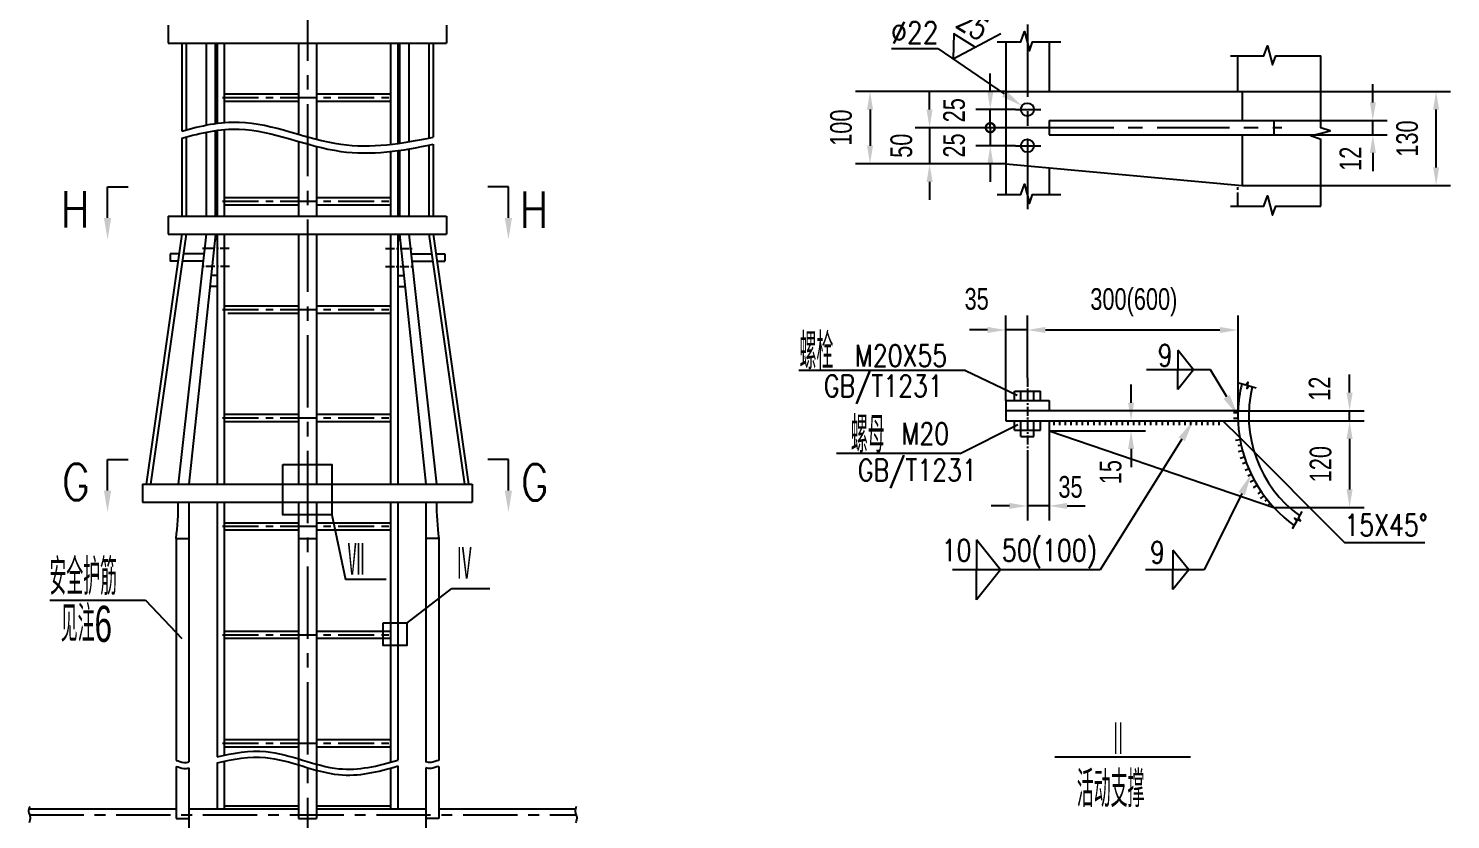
# Model space of a CAD drawing. Extents: x 148 to 221443, y -36682 to 6758.
# Drawn here: x 36685 to 40620, y -8660 to -6471 of the extents above; entities that cross this region are included whole.
import ezdxf
from ezdxf.enums import TextEntityAlignment as Align

# ---------------------------------------------------------------- set-up
doc = ezdxf.new("R2010")
doc.units = 0
doc.header["$LTSCALE"] = 10
doc.header["$MEASUREMENT"] = 0
doc.linetypes.add('CENTERX2', pattern=[4, 2.5, -0.5, 0.5, -0.5])
doc.linetypes.add('PHANTOM', pattern=[2.5, 1.25, -0.25, 0.25, -0.25, 0.25, -0.25])
for name, color, linetype in [('2', 4, 'Continuous'), ('CENTER', 1, 'CENTERX2'), ('DIM', 4, 'Continuous'), ('MAIN', 6, 'Continuous'), ('RED', 7, 'Continuous'), ('WHITE', 7, 'Continuous')]:
    doc.layers.add(name, color=color, linetype=linetype)
doc.styles.add('HZ', font='ROMS.SHX', dxfattribs={"width": 0.75, "bigfont": 'GBCBIG.SHX'})
doc.styles.get("Standard").update_dxf_attribs({"font": 'wison_e.shx', "width": 0.75, "bigfont": 'wison_c.shx'})
doc.styles.add('XW', font='ROMANS.shx', dxfattribs={"width": 0.85})
doc.dimstyles.new('DIM1', dxfattribs={"dimscale": 20, "dimtxt": 3, "dimasz": 2.5, "dimexe": 2, "dimexo": 0, "dimgap": 1, "dimtad": 0, "dimdec": 0, "dimzin": 0, "dimdsep": 46, "dimtxsty": 'Standard', "dimcen": 2, "dimclrd": 3, "dimclre": 3, "dimclrt": 3, "dimadec": 0, "dimazin": 0, "dimtfac": 0.666667, "dimtdec": 0, "dimtofl": 0, "dimtmove": 2, "dimatfit": 1, "dimfxl": 2, "dimtvp": 1.333333, "dimtolj": 1, "dimtzin": 0, "dimarcsym": 0})
doc.dimstyles.new('ISO-25', dxfattribs={"dimtxt": 2.5, "dimasz": 2.5, "dimexe": 1.25, "dimexo": 0.625, "dimtad": 1, "dimtxsty": 'Standard', "dimcen": 2.5, "dimadec": 0, "dimazin": 0, "dimtfac": 1, "dimtmove": 0, "dimatfit": 3, "dimfxl": 1, "dimarcsym": 0})

# ---------------------------------------------------------------- blocks, each defined once
blk = doc.blocks.new('_DotSmall')
at = {"layer": 'WHITE', "color": 0, "const_width": 0.5}
blk.add_lwpolyline([(-0.0625, 0, 1), (0.0625, 0, 1)], format="xyb", close=True, dxfattribs=at)
blk = doc.blocks.new('*D103')
at = {"layer": 'Defpoints', "color": 0}
for p in [(40175.1, 11906.8), (40105.2, 11856.8), (40246.8, 11856.8)]:
    blk.add_point(p, dxfattribs=at)
at = {"layer": 'DIM', "color": 3, "lineweight": -2}
for p, q in [((40105.2, 11956.8), (40105.2, 12006.8)), ((40175.1, 11906.8), (40065.2, 11906.8)), ((40246.8, 11856.8), (40065.2, 11856.8)), ((40105.2, 11856.8), (40105.2, 11806.8))]:
    blk.add_line(p, q, dxfattribs=at)
at = {"layer": 'DIM', "color": 3}
blk.add_solid([(40096.9, 11956.8), (40113.5, 11956.8), (40105.2, 11906.8)], dxfattribs=at)
at = {"layer": 'DIM', "color": 3, "lineweight": -2, "xscale": 50, "yscale": 50, "zscale": 50, "rotation": 90}
blk.add_blockref('_DotSmall', (40105.2, 11856.8), dxfattribs=at)
at = {"layer": 'DIM', "color": 3, "insert": (40005.2, 11905.1), "char_height": 60, "attachment_point": 5, "rotation": 90}
blk.add_mtext('\\A1;25', dxfattribs=at)
blk = doc.blocks.new('*D104')
at = {"layer": 'Defpoints', "color": 0}
for p in [(40246.8, 11856.8), (40105.2, 11806.8), (40175.1, 11806.8)]:
    blk.add_point(p, dxfattribs=at)
at = {"layer": 'DIM', "color": 3, "lineweight": -2}
for p, q in [((40105.2, 11856.8), (40105.2, 11906.8)), ((40246.8, 11856.8), (40065.2, 11856.8)), ((40175.1, 11806.8), (40065.2, 11806.8)), ((40105.2, 11756.8), (40105.2, 11706.8))]:
    blk.add_line(p, q, dxfattribs=at)
at = {"layer": 'DIM', "color": 3}
blk.add_solid([(40113.5, 11756.8), (40096.9, 11756.8), (40105.2, 11806.8)], dxfattribs=at)
at = {"layer": 'DIM', "color": 3, "insert": (40005.2, 11807.5), "char_height": 60, "attachment_point": 5, "rotation": 90}
blk.add_mtext('\\A1;25', dxfattribs=at)
blk = doc.blocks.new('_None')
blk = doc.blocks.new('*D105')
at = {"layer": 'Defpoints', "color": 0}
for p in [(40147.9, 11956.8), (39772.4, 11756.8), (40147.9, 11756.8)]:
    blk.add_point(p, dxfattribs=at)
at = {"layer": 'DIM', "color": 3, "lineweight": -2}
for p, q in [((40147.9, 11956.8), (39732.4, 11956.8)), ((39772.4, 11906.8), (39772.4, 11806.8)), ((40147.9, 11756.8), (39732.4, 11756.8))]:
    blk.add_line(p, q, dxfattribs=at)
at = {"layer": 'DIM', "color": 3}
for points in [[(39780.7, 11906.8), (39764, 11906.8), (39772.4, 11956.8)], [(39764, 11806.8), (39780.7, 11806.8), (39772.4, 11756.8)]]:
    blk.add_solid(points, dxfattribs=at)
at = {"layer": 'DIM', "color": 3, "insert": (39692.4, 11856.8), "char_height": 60, "attachment_point": 5, "rotation": 90}
blk.add_mtext('\\A1;100', dxfattribs=at)
blk = doc.blocks.new('*D106')
at = {"layer": 'Defpoints', "color": 0}
for p in [(40246.8, 11856.8), (39937.2, 11756.8), (40147.9, 11756.8)]:
    blk.add_point(p, dxfattribs=at)
at = {"layer": 'DIM', "color": 3, "lineweight": -2}
for p, q in [((39937.2, 11906.8), (39937.2, 11956.8)), ((40246.8, 11856.8), (39897.2, 11856.8)), ((39937.2, 11856.8), (39937.2, 11756.8)), ((40147.9, 11756.8), (39897.2, 11756.8)), ((39937.2, 11706.8), (39937.2, 11656.8))]:
    blk.add_line(p, q, dxfattribs=at)
at = {"layer": 'DIM', "color": 3}
for points in [[(39928.8, 11906.8), (39945.5, 11906.8), (39937.2, 11856.8)], [(39945.5, 11706.8), (39928.8, 11706.8), (39937.2, 11756.8)]]:
    blk.add_solid(points, dxfattribs=at)
at = {"layer": 'DIM', "color": 3, "insert": (39859.2, 11806.8), "char_height": 60, "attachment_point": 5, "rotation": 90}
blk.add_mtext('\\A1;50', dxfattribs=at)
blk = doc.blocks.new('*D107')
at = {"layer": 'Defpoints', "color": 0}
for p in [(40890.1, 11876.9), (41163.8, 11876.9), (40890.1, 11836.8)]:
    blk.add_point(p, dxfattribs=at)
at = {"layer": 'DIM', "color": 3, "lineweight": -2}
for p, q in [((41163.8, 11926.9), (41163.8, 11976.9)), ((40890.1, 11876.9), (41203.8, 11876.9)), ((40890.1, 11836.8), (41203.8, 11836.8)), ((41163.8, 11786.8), (41163.8, 11736.8))]:
    blk.add_line(p, q, dxfattribs=at)
at = {"layer": 'DIM', "color": 3}
for points in [[(41155.5, 11926.9), (41172.2, 11926.9), (41163.8, 11876.9)], [(41172.2, 11786.8), (41155.5, 11786.8), (41163.8, 11836.8)]]:
    blk.add_solid(points, dxfattribs=at)
at = {"layer": 'DIM', "color": 3, "insert": (41101.6, 11770.7), "char_height": 60, "attachment_point": 5, "rotation": 90}
blk.add_mtext('\\A1;12', dxfattribs=at)
blk = doc.blocks.new('*D108')
at = {"layer": 'Defpoints', "color": 0}
for p in [(40802.2, 11956.8), (41338.9, 11956.8), (40802.2, 11696.8)]:
    blk.add_point(p, dxfattribs=at)
at = {"layer": 'DIM', "color": 3, "lineweight": -2}
for p, q in [((40802.2, 11956.8), (41378.9, 11956.8)), ((41338.9, 11746.8), (41338.9, 11906.8)), ((40802.2, 11696.8), (41378.9, 11696.8))]:
    blk.add_line(p, q, dxfattribs=at)
at = {"layer": 'DIM', "color": 3}
for points in [[(41347.2, 11906.8), (41330.6, 11906.8), (41338.9, 11956.8)], [(41330.6, 11746.8), (41347.2, 11746.8), (41338.9, 11696.8)]]:
    blk.add_solid(points, dxfattribs=at)
at = {"layer": 'DIM', "color": 3, "insert": (41258.9, 11826.8), "char_height": 60, "attachment_point": 5, "rotation": 90}
blk.add_mtext('\\A1;130', dxfattribs=at)
blk = doc.blocks.new('*D109')
at = {"layer": 'Defpoints', "color": 0}
for p in [(40207.9, 11296.8), (40207.9, 11164.4), (40147.9, 11101.5)]:
    blk.add_point(p, dxfattribs=at)
at = {"layer": 'DIM', "color": 3, "lineweight": -2}
for p, q in [((40147.9, 11101.5), (40147.9, 11336.8)), ((40207.9, 11164.4), (40207.9, 11336.8)), ((40097.9, 11296.8), (40047.9, 11296.8)), ((40257.9, 11296.8), (40307.9, 11296.8))]:
    blk.add_line(p, q, dxfattribs=at)
at = {"layer": 'DIM', "color": 3}
for points in [[(40097.9, 11288.5), (40097.9, 11305.2), (40147.9, 11296.8)], [(40257.9, 11305.2), (40257.9, 11288.5), (40207.9, 11296.8)]]:
    blk.add_solid(points, dxfattribs=at)
at = {"layer": 'DIM', "color": 3, "insert": (40067.5, 11382.6), "char_height": 60, "attachment_point": 5}
blk.add_mtext('\\A1;35', dxfattribs=at)
blk = doc.blocks.new('*D110')
at = {"layer": 'Defpoints', "color": 0}
for p in [(40790.7, 11296.8), (40207.9, 11164.4), (40790.7, 11073.5)]:
    blk.add_point(p, dxfattribs=at)
at = {"layer": 'DIM', "color": 3, "lineweight": -2}
for p, q in [((40207.9, 11164.4), (40207.9, 11336.8)), ((40790.7, 11073.5), (40790.7, 11336.8)), ((40257.9, 11296.8), (40740.7, 11296.8))]:
    blk.add_line(p, q, dxfattribs=at)
at = {"layer": 'DIM', "color": 3}
for points in [[(40257.9, 11305.2), (40257.9, 11288.5), (40207.9, 11296.8)], [(40740.7, 11288.5), (40740.7, 11305.2), (40790.7, 11296.8)]]:
    blk.add_solid(points, dxfattribs=at)
at = {"layer": 'DIM', "color": 3, "insert": (40502.4, 11373.5), "char_height": 60, "attachment_point": 5}
blk.add_mtext('\\A1;300(600)', dxfattribs=at)
blk = doc.blocks.new('*D111')
at = {"layer": 'Defpoints', "color": 0}
for p in [(40448.1, 11045.5), (40494.8, 11045.5), (40267.9, 11017.5)]:
    blk.add_point(p, dxfattribs=at)
at = {"layer": 'DIM', "color": 3, "lineweight": -2}
for p, q in [((40494.8, 11095.5), (40494.8, 11145.5)), ((40448.1, 11045.5), (40534.8, 11045.5)), ((40267.9, 11017.5), (40534.8, 11017.5)), ((40494.8, 10967.5), (40494.8, 10917.5))]:
    blk.add_line(p, q, dxfattribs=at)
at = {"layer": 'DIM', "color": 3}
for points in [[(40486.4, 11095.5), (40503.1, 11095.5), (40494.8, 11045.5)], [(40503.1, 10967.5), (40486.4, 10967.5), (40494.8, 11017.5)]]:
    blk.add_solid(points, dxfattribs=at)
at = {"layer": 'DIM', "color": 3, "insert": (40438.4, 10903.4), "char_height": 60, "attachment_point": 5, "rotation": 90}
blk.add_mtext('\\A1;15', dxfattribs=at)
blk = doc.blocks.new('*D112')
at = {"layer": 'Defpoints', "color": 0}
for p in [(40790.7, 11073.5), (40790.7, 11045.5), (41099.5, 11045.5)]:
    blk.add_point(p, dxfattribs=at)
at = {"layer": 'DIM', "color": 3, "lineweight": -2}
for p, q in [((41099.5, 11123.5), (41099.5, 11173.5)), ((40790.7, 11073.5), (41139.5, 11073.5)), ((40790.7, 11045.5), (41139.5, 11045.5)), ((41099.5, 10995.5), (41099.5, 10945.5))]:
    blk.add_line(p, q, dxfattribs=at)
at = {"layer": 'DIM', "color": 3}
for points in [[(41091.1, 11123.5), (41107.8, 11123.5), (41099.5, 11073.5)], [(41107.8, 10995.5), (41091.1, 10995.5), (41099.5, 11045.5)]]:
    blk.add_solid(points, dxfattribs=at)
at = {"layer": 'DIM', "color": 3, "insert": (41016.5, 11134.2), "char_height": 60, "attachment_point": 5, "rotation": 90}
blk.add_mtext('\\A1;12', dxfattribs=at)
blk = doc.blocks.new('*D113')
at = {"layer": 'Defpoints', "color": 0}
for p in [(40790.7, 11045.5), (40890.1, 10805.5), (41099.5, 10805.5)]:
    blk.add_point(p, dxfattribs=at)
at = {"layer": 'DIM', "color": 3, "lineweight": -2}
for p, q in [((40790.7, 11045.5), (41139.5, 11045.5)), ((41099.5, 10995.5), (41099.5, 10855.5)), ((40890.1, 10805.5), (41139.5, 10805.5))]:
    blk.add_line(p, q, dxfattribs=at)
at = {"layer": 'DIM', "color": 3}
for points in [[(41107.8, 10995.5), (41091.1, 10995.5), (41099.5, 11045.5)], [(41091.1, 10855.5), (41107.8, 10855.5), (41099.5, 10805.5)]]:
    blk.add_solid(points, dxfattribs=at)
at = {"layer": 'DIM', "color": 3, "insert": (41019.5, 10925.5), "char_height": 60, "attachment_point": 5, "rotation": 90}
blk.add_mtext('\\A1;120', dxfattribs=at)
blk = doc.blocks.new('*D148')
at = {"layer": 'Defpoints', "color": 0}
for p in [(40267.9, 11017.5), (40207.9, 10963.3), (40267.9, 10809.8)]:
    blk.add_point(p, dxfattribs=at)
at = {"layer": 'WHITE', "color": 3, "linetype": 'Continuous', "lineweight": -2}
for p, q in [((40267.9, 11017.5), (40267.9, 10769.8)), ((40207.9, 10963.3), (40207.9, 10769.8)), ((40157.9, 10809.8), (40107.9, 10809.8)), ((40317.9, 10809.8), (40367.9, 10809.8))]:
    blk.add_line(p, q, dxfattribs=at)
at = {"layer": 'WHITE', "color": 3}
for points in [[(40157.9, 10801.5), (40157.9, 10818.2), (40207.9, 10809.8)], [(40317.9, 10818.2), (40317.9, 10801.5), (40267.9, 10809.8)]]:
    blk.add_solid(points, dxfattribs=at)
at = {"layer": 'WHITE', "color": 3, "insert": (40327.1, 10862.2), "char_height": 60, "attachment_point": 5}
blk.add_mtext('\\A1;35', dxfattribs=at)
blk = doc.blocks.new('*D186')
at = {"layer": 'Defpoints', "color": 0}
for p in [(37887.7, 9945.1), (38215.4, 9945.1), (38215.4, 9815.7)]:
    blk.add_point(p, dxfattribs=at)
at = {"layer": 'WHITE', "color": 0, "linetype": 'Continuous', "lineweight": -2}
for p, q in [((37887.7, 9944.5), (37887.7, 9814.4)), ((38215.4, 9944.5), (38215.4, 9814.4)), ((37890.2, 9815.7), (38212.9, 9815.7))]:
    blk.add_line(p, q, dxfattribs=at)
at = {"layer": 'WHITE', "color": 0}
for points in [[(37890.2, 9816.1), (37890.2, 9815.3), (37887.7, 9815.7)], [(38212.9, 9815.3), (38212.9, 9816.1), (38215.4, 9815.7)]]:
    blk.add_solid(points, dxfattribs=at)
at = {"layer": 'WHITE', "color": 0, "insert": (38092.6, 9862.9), "char_height": 2.5, "attachment_point": 5}
blk.add_mtext('350', dxfattribs=at)
blk = doc.blocks.new('*D187')
at = {"layer": 'Defpoints', "color": 0}
for p in [(38215.4, 9945.1), (38543.1, 9945.1), (38215.4, 9815.7)]:
    blk.add_point(p, dxfattribs=at)
at = {"layer": 'WHITE', "color": 0, "linetype": 'Continuous', "lineweight": -2}
for p, q in [((38215.4, 9944.5), (38215.4, 9814.4)), ((38543.1, 9944.5), (38543.1, 9814.4)), ((38540.6, 9815.7), (38217.9, 9815.7))]:
    blk.add_line(p, q, dxfattribs=at)
at = {"layer": 'WHITE', "color": 0}
for points in [[(38217.9, 9816.1), (38217.9, 9815.3), (38215.4, 9815.7)], [(38540.6, 9815.3), (38540.6, 9816.1), (38543.1, 9815.7)]]:
    blk.add_solid(points, dxfattribs=at)
at = {"layer": 'WHITE', "color": 0, "insert": (38380.1, 9862.9), "char_height": 2.5, "attachment_point": 5}
blk.add_mtext('350', dxfattribs=at)

msp = doc.modelspace()

# ---------------------------------------------------------------- linework, layer by layer
at = {"color": 3}
for p, q in [((39072.7643, -6526.0782), (39201.4786, -6526.0782)), ((39201.4786, -6526.0782), (39384.7675, -6651.2933)), ((36903.688, -6995.1826), (36903.688, -6909.3283)), ((38012.9618, -6995.1826), (38012.9618, -6909.3283)), ((37071.7102, -6990.0687), (37071.7102, -7040.0687)), ((37101.345, -7094.6117), (37076.7102, -7094.609)), ((37076.7102, -7094.609), (37076.7102, -7114.6523)), ((37098.489, -7114.6523), (37076.7102, -7114.6523)), ((39278.0648, -7417.4805), (38816.4041, -7417.4805)), ((39278.0648, -7417.4805), (39421.0504, -7485.6087)), ((39956.2368, -7415.6278), (39778.7647, -7415.6278)), ((40000.7304, -7490.7063), (39956.2368, -7415.6278)), ((39263.4415, -7647.2878), (39422.5093, -7566.5921)), ((39876.3088, -7607.5318), (39650.9995, -7968.9889)), ((40036.7231, -7603.316), (40326.9586, -7893.5515)), ((36903.688, -7749.7774), (36903.688, -7663.9231)), ((38012.9618, -7749.7774), (38012.9618, -7663.9231)), ((39263.4415, -7647.2878), (38920.6477, -7647.2878)), ((40042.1316, -7758.2325), (39938.5281, -7968.9889)), ((37524.4782, -7817.2179), (37562.4724, -7995.8632)), ((40326.9586, -7893.5515), (40548.6604, -7893.5515)), ((39650.9995, -7968.9889), (39242.3194, -7968.9889)), ((39938.5281, -7968.9889), (39775.6528, -7968.9889)), ((37674.4174, -7995.8632), (37562.4724, -7995.8632)), ((37731.8415, -8116.5428), (37856.1401, -8020.5326)), ((37856.1401, -8020.5326), (37961.5085, -8020.5326)), ((36744.2975, -8053.0035), (37008.3354, -8053.0035)), ((37008.3354, -8053.0035), (37109.0875, -8159.6516)), ((39525.1122, -8486.859), (39900.2513, -8486.859))]:
    msp.add_line(p, q, dxfattribs=at)
at = {"color": 7}
for p, q in [((36903.688, -6909.3283), (36960.8124, -6909.3283)), ((38012.9618, -6909.3283), (37955.8374, -6909.3283)), ((36903.688, -7663.9231), (36960.8124, -7663.9231)), ((38012.9618, -7663.9231), (37955.8374, -7663.9231))]:
    msp.add_line(p, q, dxfattribs=at)
at = {"linetype": 'Continuous'}
for p, q in [((39909.1365, -7415.6278), (39865.4017, -7361.0134)), ((39865.4017, -7361.0134), (39865.4017, -7415.6278)), ((39909.1365, -7415.6278), (39865.4017, -7470.2423)), ((39865.4017, -7470.2423), (39865.4017, -7415.6278)), ((39375.0376, -7968.9889), (39308.5412, -7885.9505)), ((39308.5412, -7885.9505), (39308.5412, -7968.9889)), ((39852.0182, -7914.3745), (39852.0182, -7968.9889)), ((39895.7529, -7968.9889), (39852.0182, -7914.3745)), ((39375.0376, -7968.9889), (39308.5412, -8052.0273)), ((39308.5412, -8052.0273), (39308.5412, -7968.9889)), ((39895.7529, -7968.9889), (39852.0182, -8023.6033)), ((39852.0182, -8023.6033), (39852.0182, -7968.9889))]:
    msp.add_line(p, q, dxfattribs=at)
at = {"color": 3}
msp.add_lwpolyline([(39304.5936, -6522.2163), (39245.8491, -6485.4864), (39243.4123, -6554.7255), (39375.9718, -6484.2889)], dxfattribs=at)
for points in [[(37388.9421, -7677.3811), (37524.4782, -7677.3811), (37524.4782, -7817.2179), (37388.9421, -7817.2179)], [(37666.1553, -8116.1472), (37731.8415, -8116.1472), (37731.8415, -8178.3447), (37666.1553, -8178.3447)]]:
    msp.add_lwpolyline(points, close=True, dxfattribs=at)
for radius, start, end in [(373.5879, 166.282801, 177.8519041), (343.5879, 166.478644, 233.8611041), (373.5879, 189.3511185, 234.3596112)]:
    msp.add_arc((40405.3465, -7542.6139), radius, start, end, dxfattribs=at)
for points, knots in [([(37109.1177, -6755.0166), (37162.247, -6739.6767), (37309.2702, -6707.5037), (37537.7285, -6818.12), (37718.6581, -6789.7157), (37804.3027, -6771.5563)], [62.785842654, 62.785842654, 62.785842654, 62.785842654, 225.090956529, 512.442106778, 769.542000787, 769.542000787, 769.542000787, 769.542000787]), ([(37109.1177, -6774.6835), (37162.247, -6759.3437), (37309.2702, -6727.1706), (37537.7285, -6837.7869), (37718.6581, -6809.3827), (37804.3027, -6791.2232)], [62.785842654, 62.785842654, 62.785842654, 62.785842654, 225.090956529, 512.442106778, 769.542000787, 769.542000787, 769.542000787, 769.542000787]), ([(37093.4139, -8496.9228), (37100.5274, -8498.2223), (37112.2892, -8503.6656), (37124.2097, -8501.9959), (37129.0168, -8500.7886)], [198.537342306, 198.537342306, 198.537342306, 198.537342306, 380.408574628, 502.801033714, 502.801033714, 502.801033714, 502.801033714]), ([(37206.7102, -8486.9769), (37251.8538, -8476.2748), (37365.7167, -8455.665), (37529.9171, -8540.3148), (37652.2945, -8512.7547), (37706.7102, -8495.6749)], [36.115468509, 36.115468509, 36.115468509, 36.115468509, 172.312967195, 380.408574628, 546.43088734, 546.43088734, 546.43088734, 546.43088734]), ([(37206.7102, -8503.1809), (37251.5482, -8492.5855), (37365.0994, -8472.2373), (37529.3031, -8556.8889), (37651.9891, -8529.0375), (37706.7102, -8511.808)], [37.033337762, 37.033337762, 37.033337762, 37.033337762, 172.312967195, 380.408574628, 547.359083012, 547.359083012, 547.359083012, 547.359083012]), ([(37820.0065, -8496.9228), (37812.8929, -8498.2223), (37801.1312, -8503.6656), (37789.2107, -8501.9959), (37784.4036, -8500.7886)], [198.537342306, 198.537342306, 198.537342306, 198.537342306, 380.408574628, 502.801033714, 502.801033714, 502.801033714, 502.801033714]), ([(37093.4139, -8513.6039), (37100.4884, -8514.9171), (37112.2505, -8520.3376), (37124.1714, -8518.6453), (37129.0168, -8517.4199)], [199.511884579, 199.511884579, 199.511884579, 199.511884579, 380.408574628, 503.771456734, 503.771456734, 503.771456734, 503.771456734]), ([(37820.0065, -8513.6039), (37812.9319, -8514.9171), (37801.1698, -8520.3376), (37789.249, -8518.6453), (37784.4036, -8517.4199)], [199.511884579, 199.511884579, 199.511884579, 199.511884579, 380.408574628, 503.771456734, 503.771456734, 503.771456734, 503.771456734])]:
    msp.add_open_spline(points, degree=3, knots=knots, dxfattribs=at)
for points in [[(36688.1157, -8624.4408), (36685.1621, -8638.2743), (36689.5925, -8653.743), (36686.2697, -8669.6079)], [(38200.494, -8624.3905), (38197.5404, -8638.224), (38201.9708, -8653.6927), (38198.648, -8669.5575)]]:
    msp.add_spline(points, degree=3, dxfattribs=at)
for points in [[(39390.4084, -6643.0362), (39379.1266, -6659.5504), (39434.3102, -6685.1388)], [(36913.688, -6995.1826), (36893.688, -6995.1826), (36903.688, -7055.1826)], [(38002.9618, -6995.1826), (38022.9618, -6995.1826), (38012.9618, -7055.1826)], [(40009.2893, -7485.5348), (39992.1714, -7495.8777), (40031.759, -7542.0602)], [(39867.8225, -7602.242), (39884.7951, -7612.8216), (39908.0478, -7556.6139)], [(40033.1573, -7753.8209), (40051.1059, -7762.6441), (40068.6011, -7704.3867)], [(36913.688, -7749.7774), (36893.688, -7749.7774), (36903.688, -7809.7774)], [(38002.9618, -7749.7774), (38022.9618, -7749.7774), (38012.9618, -7809.7774)]]:
    msp.add_solid(points, dxfattribs=at)
at = {"layer": '2'}
for p, q in [((40405.1411, -6765.2924), (40405.1411, -6725.218)), ((39449.1731, -7305.2966), (39389.1731, -7305.2966)), ((40340.752, -7556.6139), (40340.752, -7528.6139)), ((39509.1731, -7792.319), (39449.1731, -7792.319))]:
    msp.add_line(p, q, dxfattribs=at)
at = {"layer": 'CENTER', "ltscale": 8}
for p, q in [((37456.7102, -4119.9487), (37456.7102, -9620.6269)), ((39449.1731, -6459.8047), (39449.1731, -6971.1069)), ((39488.0824, -6745.2924), (40153.4639, -6745.2924))]:
    msp.add_line(p, q, dxfattribs=at)
at = {"layer": 'CENTER', "ltscale": 4}
for p, q in [((37221.5861, -6661.7953), (37692.7198, -6661.7953)), ((37221.5861, -6948.739), (37692.7198, -6948.739)), ((37221.5861, -7248.739), (37692.7198, -7248.739)), ((37221.5861, -7548.739), (37692.7198, -7548.739)), ((37221.5861, -7848.739), (37692.7198, -7848.739)), ((37221.5861, -8148.739), (37692.7198, -8148.739)), ((37221.5861, -8448.739), (37692.7198, -8448.739))]:
    msp.add_line(p, q, dxfattribs=at)
at = {"layer": 'CENTER'}
for p, q in [((39449.1731, -7305.2966), (39389.1731, -7305.2966)), ((39449.1731, -7437.7074), (39449.1731, -7638.8217))]:
    msp.add_line(p, q, dxfattribs=at)
at = {"layer": 'CENTER', "ltscale": 6}
msp.add_line((36687.7118, -8647.0078), (38200.09, -8647.0078), dxfattribs=at)
at = {"layer": 'DIM', "color": 1}
for p, q in [((39416.3545, -6695.2924), (39486.7336, -6695.2924)), ((39416.3545, -6795.2924), (39486.7336, -6795.2924))]:
    msp.add_line(p, q, dxfattribs=at)
at = {"layer": 'DIM', "color": 1, "linetype": 'CENTERX2'}
for p, q in [((37240.2741, -7079.6523), (37166.718, -7079.6523)), ((37673.1462, -7079.6523), (37746.7024, -7079.6523)), ((37240.9036, -7129.6523), (37166.718, -7129.6523)), ((37672.5168, -7129.6523), (37746.7024, -7129.6523))]:
    msp.add_line(p, q, dxfattribs=at)
at = {"layer": 'DIM'}
for p, q in [((40031.8538, -7534.1808), (40019.5477, -7534.1808)), ((40031.8304, -7549.9396), (40019.5477, -7549.9396)), ((39523.2052, -7568.5144), (39523.2052, -7556.6139)), ((39538.964, -7568.8251), (39538.964, -7556.6139)), ((39554.7228, -7568.8251), (39554.7228, -7556.6139)), ((39570.4816, -7568.8251), (39570.4816, -7556.6139)), ((39586.2404, -7568.8251), (39586.2404, -7556.6139)), ((39601.9993, -7568.8251), (39601.9993, -7556.6139)), ((39617.7581, -7568.8251), (39617.7581, -7556.6139)), ((39633.5169, -7568.8251), (39633.5169, -7556.6139)), ((39649.2757, -7568.8251), (39649.2757, -7556.6139)), ((39665.0346, -7568.8251), (39665.0346, -7556.6139)), ((39680.7934, -7568.8251), (39680.7934, -7556.6139)), ((39696.5522, -7568.8251), (39696.5522, -7556.6139)), ((39712.311, -7568.8251), (39712.311, -7556.6139)), ((39728.0699, -7568.8251), (39728.0699, -7556.6139)), ((39743.8287, -7568.8251), (39743.8287, -7556.6139)), ((39759.5875, -7568.8251), (39759.5875, -7556.6139)), ((39775.3463, -7568.8251), (39775.3463, -7556.6139)), ((39791.1051, -7568.8251), (39791.1051, -7556.6139)), ((39806.864, -7568.8251), (39806.864, -7556.6139)), ((39822.6228, -7568.8251), (39822.6228, -7556.6139)), ((39838.3816, -7568.8251), (39838.3816, -7556.6139)), ((39854.1404, -7568.8251), (39854.1404, -7556.6139)), ((39869.8993, -7568.8251), (39869.8993, -7556.6139)), ((39885.6581, -7568.8251), (39885.6581, -7556.6139)), ((39901.4169, -7568.8251), (39901.4169, -7556.6139)), ((39917.1757, -7568.8251), (39917.1757, -7556.6139)), ((39932.9346, -7568.8251), (39932.9346, -7556.6139)), ((39948.6934, -7568.8251), (39948.6934, -7556.6139)), ((39964.4522, -7568.8251), (39964.4522, -7556.6139)), ((39980.211, -7568.8251), (39980.211, -7556.6139)), ((40024.6459, -7610.4054), (40037.5444, -7608.1086)), ((40032.5253, -7625.3686), (40040.6353, -7623.5685)), ((40033.3133, -7641.9069), (40044.3931, -7638.9498)), ((40038.0409, -7660.0203), (40049.4954, -7656.3589)), ((40044.3444, -7674.9835), (40054.5943, -7671.2251)), ((40052.2238, -7693.0969), (40061.6643, -7689.0738)), ((40059.3153, -7708.8476), (40068.6011, -7704.3867)), ((40065.6188, -7725.3859), (40076.3492, -7719.613)), ((40075.074, -7741.1367), (40085.1513, -7735.0793)), ((40087.6811, -7758.4625), (40096.3427, -7752.5771)), ((40093.9846, -7771.8506), (40104.5007, -7764.1082)), ((40107.3796, -7778.9385), (40112.6441, -7774.763)), ((40116.0469, -7789.1765), (40121.0145, -7784.9427))]:
    msp.add_line(p, q, dxfattribs=at)
at = {"layer": 'MAIN', "linetype": 'Continuous'}
for points in [[(39365.7987, -6507.6431), (39430.9678, -6507.6431), (39441.3357, -6479.5163), (39454.6657, -6532.8093), (39463.5524, -6507.6431), (39542.0516, -6507.6431)], [(40011.3009, -6546.6653), (40103.6632, -6546.6653), (40114.031, -6518.5384), (40127.3611, -6571.8315), (40136.2477, -6546.6653), (40261.6552, -6546.6653)], [(40261.6552, -6962.1366), (40261.6552, -6778.1709), (40233.5284, -6767.803), (40286.8214, -6754.473), (40261.6552, -6745.5863), (40261.6552, -6546.6653)], [(39365.7987, -6929.9332), (39430.9678, -6929.9332), (39441.3357, -6901.8063), (39454.6657, -6955.0994), (39463.5524, -6929.9332), (39542.0516, -6929.9332)], [(40011.3009, -6962.1366), (40103.6632, -6962.1366), (40114.031, -6934.0098), (40127.3611, -6987.3028), (40136.2477, -6962.1366), (40261.6552, -6962.1366)], [(40030.2415, -7450.5441), (40053.3158, -7457.1426), (40059.1539, -7449.4565), (40056.1305, -7467.3032), (40062.4493, -7459.7545), (40082.1586, -7465.3907)], [(40182.7017, -7854.8268), (40194.684, -7834.0329), (40188.6377, -7826.5094), (40205.2236, -7833.7587), (40199.427, -7825.802), (40209.6618, -7808.0406)]]:
    msp.add_lwpolyline(points, dxfattribs=at)
at = {"layer": 'RED'}
for p, q in [((37071.7102, -6461.7953), (37071.7102, -6511.7953)), ((37841.7102, -6461.7953), (37841.7102, -6511.7953)), ((37071.7102, -6511.7953), (37841.7102, -6511.7953)), ((37109.1177, -6511.7953), (37109.1177, -6755.0166)), ((37120.9877, -6511.7953), (37120.9877, -6751.6551)), ((37176.177, -6511.7953), (37176.177, -6738.3427)), ((37201.8885, -6511.7953), (37201.8885, -6733.905)), ((37206.7102, -6511.7953), (37206.7102, -6733.2281)), ((37226.7102, -6511.7953), (37226.7102, -6731.0051)), ((37431.7102, -6511.7953), (37431.7102, -6763.4095)), ((37481.7102, -6511.7953), (37481.7102, -6777.2853)), ((37686.7102, -6511.7953), (37686.7102, -6791.5572)), ((37706.7102, -6511.7953), (37706.7102, -6789.0852)), ((37711.5319, -6511.7953), (37711.5319, -6788.4185)), ((37737.2434, -6511.7953), (37737.2434, -6784.4487)), ((37792.4327, -6511.7953), (37792.4327, -6774.041)), ((37804.3027, -6511.7953), (37804.3027, -6771.5563)), ((39389.1731, -6507.6431), (39389.1731, -6929.9332)), ((39509.1731, -6507.6431), (39509.1731, -6645.2924)), ((40031.7586, -6645.2924), (40031.7586, -6546.6653)), ((39389.1731, -6645.2924), (40043.5406, -6645.2924)), ((40043.5406, -6645.2924), (40043.5406, -6725.234)), ((37226.7102, -6651.7953), (37431.7102, -6651.7953)), ((37226.7102, -6671.7953), (37431.7102, -6671.7953)), ((37481.7102, -6651.7953), (37686.7102, -6651.7953)), ((37481.7102, -6671.7953), (37686.7102, -6671.7953)), ((39509.1731, -6725.2924), (40131.3904, -6725.218)), ((39509.1731, -6725.2924), (39509.1731, -6765.2924)), ((40131.3904, -6725.218), (40131.3904, -6765.2924)), ((37176.177, -6758.0097), (37176.177, -6990.0687)), ((37201.8885, -6753.572), (37201.8885, -6990.0687)), ((37206.7102, -6752.8951), (37206.7102, -6990.0687)), ((37226.7102, -6750.672), (37226.7102, -6990.0687)), ((39509.1731, -6765.2924), (40131.3904, -6765.2924)), ((40043.5406, -6765.2924), (40043.5406, -6905.2924)), ((37109.1177, -6774.6835), (37109.1177, -6990.0687)), ((37120.9877, -6771.322), (37120.9877, -6990.0687)), ((37431.7102, -6783.0764), (37431.7102, -6990.0687)), ((37481.7102, -6796.9523), (37481.7102, -6990.0687)), ((37711.5319, -6808.0854), (37711.5319, -6990.0687)), ((37737.2434, -6804.1157), (37737.2434, -6990.0687)), ((37792.4327, -6793.7079), (37792.4327, -6990.0687)), ((37804.3027, -6791.2232), (37804.3027, -6990.0687)), ((37686.7102, -6811.2241), (37686.7102, -6990.0687)), ((37706.7102, -6808.7521), (37706.7102, -6990.0687)), ((39389.1731, -6845.2924), (40043.5406, -6905.2924)), ((39509.1731, -6856.2015), (39509.1731, -6929.9332)), ((37226.7102, -6938.739), (37431.7102, -6938.739)), ((37226.7102, -6958.739), (37431.7102, -6958.739)), ((37481.7102, -6938.739), (37686.7102, -6938.739)), ((37481.7102, -6958.739), (37686.7102, -6958.739)), ((37071.7102, -6990.0687), (37841.7102, -6990.0687)), ((37841.7102, -6990.0687), (37841.7102, -7040.0687)), ((37109.1177, -7040.0687), (37010.5116, -7732.0078)), ((37120.9877, -7040.0687), (37022.3816, -7732.0078)), ((37071.7102, -7040.0687), (37841.7102, -7040.0687)), ((37176.177, -7040.0687), (37099.4751, -7732.0078)), ((37202.239, -7040.0687), (37129.0168, -7732.0078)), ((37206.7102, -7040.0687), (37206.7102, -7732.0078)), ((37226.7102, -7040.0687), (37226.7102, -7732.0078)), ((37431.7102, -7040.0687), (37431.7102, -7732.0078)), ((37481.7102, -7040.0687), (37481.7102, -7732.0078)), ((37686.7102, -7040.0687), (37686.7102, -7732.0078)), ((37706.7102, -7040.0687), (37706.7102, -7732.0078)), ((37711.1814, -7040.0687), (37784.4036, -7732.0078)), ((37737.2434, -7040.0687), (37813.9453, -7732.0078)), ((37792.4327, -7040.0687), (37891.0388, -7732.0078)), ((37804.3027, -7040.0687), (37902.9087, -7732.0078)), ((37206.7102, -7054.6523), (37200.6957, -7054.6523)), ((37706.7102, -7054.6523), (37712.7247, -7054.6523)), ((37167.9093, -7114.6523), (37110.359, -7114.6523)), ((37170.13, -7094.6191), (37113.2148, -7094.613)), ((37743.2903, -7094.6191), (37800.2056, -7094.613)), ((37745.511, -7114.6523), (37803.0614, -7114.6523)), ((37812.0754, -7094.6117), (37836.7102, -7094.609)), ((37814.9313, -7114.6523), (37836.7102, -7114.6523)), ((37836.7102, -7094.609), (37836.7102, -7114.6523)), ((37206.7102, -7154.6523), (37190.1135, -7154.6523)), ((37706.7102, -7154.6523), (37723.3068, -7154.6523)), ((37206.7102, -7184.6523), (37186.9389, -7184.6523)), ((37706.7102, -7184.6523), (37726.4815, -7184.6523)), ((37226.7102, -7238.739), (37431.7102, -7238.739)), ((37481.7102, -7238.739), (37686.7102, -7238.739)), ((37236.1784, -7258.739), (37431.7102, -7258.739)), ((37481.7102, -7258.739), (37686.7102, -7258.739)), ((39413.1731, -7475.0139), (39485.1731, -7475.0139)), ((39413.1731, -7500.6139), (39413.1731, -7475.0139)), ((39431.1731, -7500.6139), (39431.1731, -7475.0139)), ((39467.1731, -7500.6139), (39467.1731, -7475.0139)), ((39485.1731, -7500.6139), (39485.1731, -7475.0139)), ((39389.1731, -7500.6139), (39509.1731, -7500.6139)), ((39389.1731, -7500.6139), (39389.1731, -7528.6139)), ((39509.1731, -7500.6139), (39509.1731, -7528.6139)), ((37226.7102, -7538.739), (37431.7102, -7538.739)), ((37481.7102, -7538.739), (37686.7102, -7538.739)), ((39389.1731, -7528.6139), (39389.1731, -7556.6139)), ((39389.1731, -7528.6139), (40032.021, -7528.6139)), ((37226.7102, -7558.739), (37431.7102, -7558.739)), ((37481.7102, -7558.739), (37686.7102, -7558.739)), ((39389.1731, -7556.6139), (40032.021, -7556.6139)), ((39413.1731, -7582.2139), (39413.1731, -7556.6139)), ((39413.1731, -7582.2139), (39485.1731, -7582.2139)), ((39431.1731, -7599.7651), (39431.1731, -7556.6139)), ((39467.1731, -7599.7651), (39467.1731, -7556.6139)), ((39485.1731, -7582.2139), (39485.1731, -7556.6139)), ((39509.1731, -7556.6139), (39509.1731, -7584.6139)), ((39509.1731, -7584.6139), (40131.3904, -7796.6139)), ((39990.021, -7556.6139), (40036.7231, -7603.316)), ((39431.1731, -7599.7651), (39467.1731, -7599.7651)), ((37000.7102, -7732.0078), (37912.7102, -7732.0078)), ((37000.7102, -7732.0078), (37000.7102, -7782.0078)), ((37912.7102, -7732.0078), (37912.7102, -7782.0078)), ((37000.7102, -7782.0078), (37912.7102, -7782.0078)), ((37129.0168, -7782.0078), (37129.0168, -8500.7886)), ((37206.7102, -7782.0078), (37206.7102, -8486.9769)), ((37226.7102, -7782.0078), (37226.7102, -8482.4316)), ((37431.7102, -7782.0078), (37431.7102, -8657.0078)), ((37481.7102, -7782.0078), (37481.7102, -8657.0078)), ((37686.7102, -7782.0078), (37686.7102, -8501.7121)), ((37706.7102, -7782.0078), (37706.7102, -8495.6749)), ((37784.4036, -7782.0078), (37784.4036, -8500.7886)), ((37226.7102, -7838.739), (37431.7102, -7838.739)), ((37226.7102, -7858.739), (37431.7102, -7858.739)), ((37481.7102, -7838.739), (37686.7102, -7838.739)), ((37481.7102, -7858.739), (37686.7102, -7858.739)), ((37093.4139, -7882.0078), (37129.0168, -7882.0078)), ((37093.4139, -7882.0078), (37093.4139, -8496.9228)), ((37431.7102, -7882.0078), (37481.7102, -7882.0078)), ((37820.0065, -7882.0078), (37784.4036, -7882.0078)), ((37820.0065, -7882.0078), (37820.0065, -8496.9228)), ((37226.7102, -8138.739), (37431.7102, -8138.739)), ((37481.7102, -8138.739), (37686.7102, -8138.739)), ((37226.7102, -8158.739), (37431.7102, -8158.739)), ((37481.7102, -8158.739), (37686.7102, -8158.739)), ((37226.7102, -8438.739), (37431.7102, -8438.739)), ((37226.7102, -8458.739), (37431.7102, -8458.739)), ((37481.7102, -8438.739), (37686.7102, -8438.739)), ((37481.7102, -8458.739), (37686.7102, -8458.739)), ((37226.7102, -8498.6551), (37226.7102, -8630.2578)), ((37093.4139, -8513.6039), (37093.4139, -8657.0078)), ((37129.0168, -8517.4199), (37129.0168, -8657.0078)), ((37206.7102, -8503.1809), (37206.7102, -8630.2578)), ((37686.7102, -8517.8681), (37686.7102, -8630.2578)), ((37706.7102, -8511.808), (37706.7102, -8630.2578)), ((37784.4036, -8517.4199), (37784.4036, -8657.0078)), ((37820.0065, -8513.6039), (37820.0065, -8657.0078)), ((36686.1261, -8630.2578), (37093.4139, -8630.2578)), ((37093.4139, -8657.0078), (37129.0168, -8657.0078)), ((37129.0168, -8630.2578), (37431.7102, -8630.2578)), ((37226.7102, -8622.0078), (37431.7102, -8622.0078)), ((37481.7102, -8622.0078), (37686.7102, -8622.0078)), ((37481.7102, -8630.2578), (37784.4036, -8630.2578)), ((37820.0065, -8657.0078), (37784.4036, -8657.0078)), ((37820.0065, -8630.2578), (38198.5044, -8630.2578))]:
    msp.add_line(p, q, dxfattribs=at)
at = {"layer": 'RED', "color": 7, "linetype": 'PHANTOM', "ltscale": 3}
msp.add_line((40031.7586, -6962.1366), (40031.7586, -6904.2121), dxfattribs=at)
at = {"layer": 'RED'}
for centre in [(39449.1731, -6695.2924), (39449.1731, -6795.2924)]:
    msp.add_circle(centre, 18, dxfattribs=at)
for centre, radius, start, end in [((40405.3465, -7542.6139), 373.5879, 177.8519041, 182.1476303), ((40405.3465, -7542.6139), 373.5879, 182.1476303, 189.3511185), ((36283.6859, -7782.7449), 815.7895, 353.0110955, 0.0517674), ((38629.7345, -7782.7449), 815.7895, 179.9482326, 186.9889045)]:
    msp.add_arc(centre, radius, start, end, dxfattribs=at)
at = {"layer": 'WHITE', "color": 1, "linetype": 'Continuous'}
msp.add_line((37431.7102, -8657.0078), (37481.7102, -8657.0078), dxfattribs=at)

# ---------------------------------------------------------------- texts
at = {"color": 3, "style": 'XW', "width": 0.85}
for s, p in [('H', (36854.1858, -6971.3461)), ('H', (38123.7173, -6972.3359)), ('G', (36854.1858, -7725.9409)), ('G', (38123.7173, -7726.9307))]:
    msp.add_text(s, height=100, dxfattribs=at).set_placement(p, align=Align.MIDDLE_RIGHT)
at = {"color": 3}
for s, height, style, width, p in [('M20X55', 60, 'XW', 0.8, (38972.0683, -7406.3778)), ('GB/T1231', 60, 'XW', 0.8, (38885.9591, -7490.0753)), ('螺母', 100, 'HZ', 0.65, (38960.5937, -7644.796)), ('M20', 60, 'XW', 0.8, (39100.8639, -7622.5273)), ('GB/T1231', 60, 'XW', 0.8, (38979.9437, -7723.2507)), ('15X45%%D', 60, 'XW', 0.8, (40326.5936, -7875.1307)), ('Ⅶ', 100, 'HZ', 0.65, (37568.251, -7992.4753)), ('Ⅳ', 100, 'HZ', 0.65, (37867.2564, -8003.015)), ('安全护筋', 100, 'HZ', 0.65, (36742.6844, -8038.7188)), ('Ⅱ', 100, 'HZ', 0.65, (39676.8931, -8488.4257)), ('活动支撑', 100, 'HZ', 0.65, (39585.9693, -8626.1011))]:
    msp.add_text(s, height=height, dxfattribs=dict(at, style=style, width=width)).set_placement(p)
at = {"color": 3, "linetype": 'Continuous', "style": 'XW', "width": 0.8}
for s, p in [('9', (39851.0285, -7375.4187)), ('10', (39294.168, -7914.9396)), ('50(100)', (39642.0244, -7914.9396)), ('9', (39829.8422, -7920.8946))]:
    msp.add_text(s, height=60, dxfattribs=at).set_placement(p, align=Align.MIDDLE_RIGHT)
at = {"color": 3, "insert": (39137.6143, -6482.2837), "char_height": 60, "attachment_point": 5, "style": 'XW'}
msp.add_mtext('%%C22', dxfattribs=at)
at = {"layer": '2', "color": 3, "linetype": 'Continuous', "style": 'HZ', "width": 0.65}
for s, p in [('螺栓', (38818.5023, -7414.1687)), ('见注6', (36774.0836, -8168.5582))]:
    msp.add_text(s, height=100, dxfattribs=at).set_placement(p)
at = {"layer": 'DIM', "color": 3, "style": 'XW', "width": 0.8}
msp.add_text('25', height=60, rotation=327.9843207, dxfattribs=at).set_placement((39333.405, -6481.9319), align=Align.MIDDLE_RIGHT)

# ---------------------------------------------------------------- dimensions: what is measured, and where the dimension line sits
at = {"layer": 'DIM'}
for base, p1, p2, text, override, picture, middle in [((39346.4853, -6745.2924), (39416.3545, -6695.2924), (39488.0824, -6745.2924), '25', {"dimblk2": 'DOTSMALL', "dimsah": 1}, '*D103', (39246.4853, -6697.0474)), ((39178.4835, -6845.2924), (39488.0824, -6745.2924), (39389.1731, -6845.2924), '50', {"dimtofl": 1}, '*D106', (39100.5293, -6795.2924)), ((39346.4853, -6795.2924), (39488.0824, -6745.2924), (39416.3545, -6795.2924), '25', {"dimblk1": 'NONE', "dimsah": 1}, '*D104', (39246.4853, -6794.6426))]:
    dim = msp.add_linear_dim(base=base, p1=p1, p2=p2, angle=90, text=text, dimstyle='DIM1', override=override, dxfattribs=at)
    dim.commit()
    dim.dimension.update_dxf_attribs({"geometry": picture, "text_midpoint": middle, "dimtype": 160, "insert": (-758.6997, -18602.1396)})
for base, p1, p2, text, picture, middle in [((39013.6515, -6845.2924), (39389.1731, -6645.2924), (39389.1731, -6845.2924), '100', '*D105', (38933.6515, -6745.2924)), ((40580.1881, -6645.2924), (40043.5406, -6905.2924), (40043.5406, -6645.2924), '130', '*D108', (40500.1881, -6775.2924)), ((40340.752, -7796.6139), (40032.021, -7556.6139), (40131.3904, -7796.6139), '120', '*D113', (40260.752, -7676.6139))]:
    dim = msp.add_linear_dim(base=base, p1=p1, p2=p2, angle=90, text=text, dimstyle='DIM1', dxfattribs=at)
    dim.commit()
    dim.dimension.update_dxf_attribs({"geometry": picture, "text_midpoint": middle, "insert": (-758.6997, -18602.1396)})
for base, p1, p2, text, picture, middle in [((40405.1411, -6725.218), (40131.3904, -6765.2924), (40131.3856, -6725.218), '12', '*D107', (40342.9021, -6831.396)), ((40340.752, -7556.6139), (40032.021, -7528.6139), (40032.021, -7556.6139), '12', '*D112', (40257.8023, -7467.9376)), ((39736.0726, -7556.6139), (39509.1731, -7584.6139), (39689.3935, -7556.6139), '15', '*D111', (39679.7144, -7698.7772))]:
    dim = msp.add_linear_dim(base=base, p1=p1, p2=p2, angle=90, text=text, dimstyle='DIM1', dxfattribs=at)
    dim.commit()
    dim.dimension.update_dxf_attribs({"geometry": picture, "text_midpoint": middle, "dimtype": 160, "insert": (-758.6997, -18602.1396)})
for base, p1, p2, text, picture, middle in [((39449.1731, -7305.2966), (39389.1731, -7500.6139), (39449.1731, -7437.7074), '35', '*D109', (39308.8184, -7219.5379)), ((40032.021, -7305.2966), (39449.1731, -7437.7074), (40032.021, -7528.6139), '300(600)', '*D110', (39743.6717, -7228.631))]:
    dim = msp.add_linear_dim(base=base, p1=p1, p2=p2, text=text, dimstyle='DIM1', dxfattribs=at)
    dim.commit()
    dim.dimension.update_dxf_attribs({"geometry": picture, "text_midpoint": middle, "dimtype": 160, "insert": (-758.6997, -18602.1396)})
at = {"layer": 'WHITE', "color": 7, "linetype": 'Continuous'}
dim = msp.add_linear_dim(base=(39509.1731, -7792.319), p1=(39449.1731, -7638.8217), p2=(39509.1731, -7584.6139), text='35', dimstyle='DIM1', dxfattribs=at)
dim.commit()
dim.dimension.update_dxf_attribs({"geometry": '*D148', "text_midpoint": (39568.4463, -7739.8954), "dimtype": 160, "insert": (-758.6997, -18602.1396)})
at = {"layer": 'WHITE', "color": 1, "linetype": 'Continuous'}
dim = msp.add_linear_dim(base=(37456.7102, -8786.4596), p1=(37129.0168, -8657.0078), p2=(37456.7102, -8657.0078), text='350', dimstyle='ISO-25', override={"dimtmove": 2}, dxfattribs=at)
dim.commit()
dim.dimension.update_dxf_attribs({"geometry": '*D186', "text_midpoint": (37333.9435, -8739.2126), "dimtype": 160, "insert": (-758.6997, -18602.1396)})
dim = msp.add_linear_dim(base=(37456.7102, -8786.4596), p1=(37784.4036, -8657.0078), p2=(37456.7102, -8657.0078), angle=180, text='350', dimstyle='ISO-25', override={"dimtmove": 2}, dxfattribs=at)
dim.commit()
dim.dimension.update_dxf_attribs({"geometry": '*D187', "text_midpoint": (37621.386, -8739.2126), "dimtype": 160, "insert": (-758.6997, -18602.1396)})

doc.saveas('drawing.dxf')
